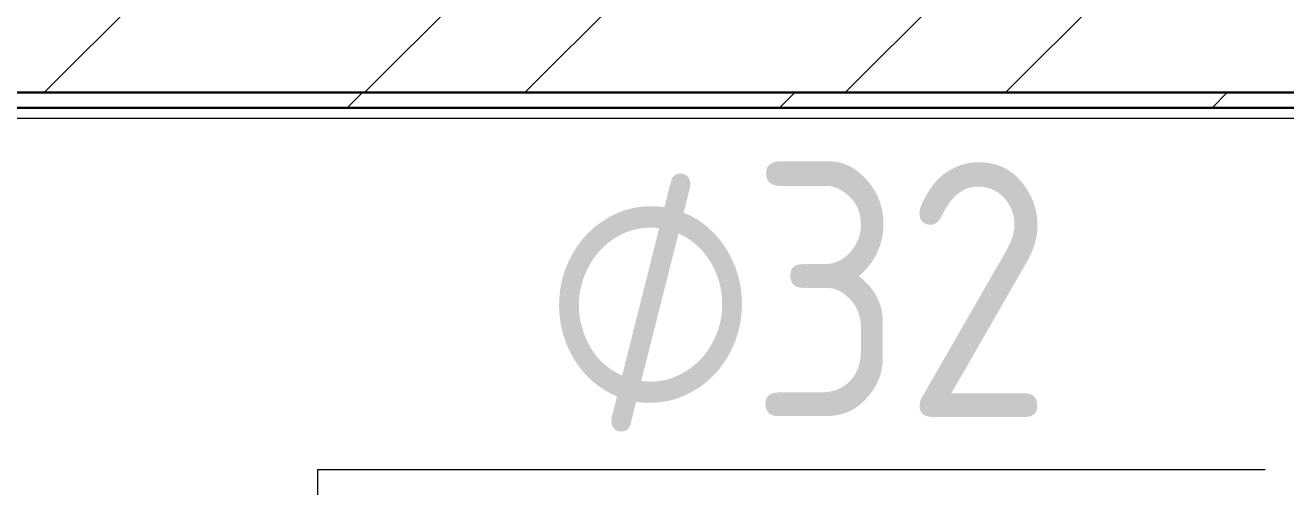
# Model space of a CAD drawing. Header units: millimetres. Extents: x -88595 to 880822, y -1054509 to -148035.
# Drawn here: x 187504 to 188741, y -271934 to -271481 of the extents above; entities that cross this region are included whole.
import ezdxf

# ---------------------------------------------------------------- set-up
doc = ezdxf.new("R2010")
doc.units = ezdxf.units.MM
doc.linetypes.add('$3$ADSK_Осевая', pattern=[14, 10, -2, 0, -2])
for name, color, linetype, lineweight in [('Марки', 7, 'Continuous', 20), ('Оборудование', 7, 'Continuous', 18), ('Ограждение', 7, 'Continuous', 9), ('Стены наружные', 7, 'Continuous', 18), ('Трубопроводы', 7, 'Continuous', 18)]:
    doc.layers.add(name, color=color, linetype=linetype, lineweight=lineweight)
doc.styles.add('$0$GOST Common_10', font='GOST_Common.ttf', dxfattribs={"width": 0.9, "height": 250})
doc.styles.add('$1$GOST Common', font='GOST_Common.ttf', dxfattribs={"width": 0.9, "height": 250})

# ---------------------------------------------------------------- blocks, each defined once
blk = doc.blocks.new('$0$ADSK_M_Трубы - Диаметр_8-160846-В_Координация_1 этаж ОВ3')
at = {"layer": 'Марки'}
blk.add_line((0, 0), (8, 0), dxfattribs=at)
blk = doc.blocks.new('1 этаж')
at = {"layer": 'Ограждение'}
blk.add_line((222802.7, 656742.6), (225372.7, 656742.6), dxfattribs=at)
at = {"layer": 'Стены наружные', "linetype": 'Continuous', "lineweight": 9}
for p, q in [((223652.3, 656767.6), (223772.3, 656887.6)), ((223966.6, 656767.6), (224086.6, 656887.6)), ((224123.8, 656767.6), (224243.8, 656887.6)), ((224438.1, 656767.6), (224558.1, 656887.6)), ((224595.3, 656767.6), (224715.3, 656887.6)), ((223949.5, 656752.6), (223964.5, 656767.6)), ((224373.8, 656752.6), (224388.8, 656767.6)), ((224798, 656752.6), (224813, 656767.6))]:
    blk.add_line(p, q, dxfattribs=at)
at = {"layer": 'Стены наружные', "lineweight": 30}
for p, q in [((222777.7, 656767.6), (225397.7, 656767.6)), ((222792.7, 656752.6), (225382.7, 656752.6))]:
    blk.add_line(p, q, dxfattribs=at)

msp = doc.modelspace()

# ---------------------------------------------------------------- linework, layer by layer
at = {"layer": 'Марки'}
for p, q in [((187791.2, -271916.7), (187920.5, -271916.7)), ((187791.2, -272200.4), (187791.2, -271916.7))]:
    msp.add_line(p, q, dxfattribs=at)
at = {"layer": 'Трубопроводы', "color": 24, "linetype": '$3$ADSK_Осевая', "true_color": 0xa52900}
msp.add_open_spline([(187774.2, -271341.6), (187774.2, -271705.1), (187790.4, -271025.4), (187426.9, -271025.4)], degree=3, dxfattribs=at)

# ---------------------------------------------------------------- block references
at = {"layer": 'Марки', "xscale": 99.99999999999993, "yscale": 99.99999999999993, "zscale": 99.99999999999993}
msp.add_blockref('$0$ADSK_M_Трубы - Диаметр_8-160846-В_Координация_1 этаж ОВ3', (187920.5, -271916.7), dxfattribs=at)
at = {"layer": 'Оборудование', "color": 5, "true_color": 0x0000ff}
msp.add_blockref('1 этаж', (-36129.5, -928314.5), dxfattribs=at)

# ---------------------------------------------------------------- texts
at = {"layer": 'Марки', "lineweight": 9, "char_height": 250, "attachment_point": 1}
for s, insert, width, style in [('32', (188215.1, -271615.1), 389.62, '$1$GOST Common'), ('\\fGOST Common|b0|i0|c254|p34|;\\W.9;⌀', (188012.7, -271615.1), 245.316, '$0$GOST Common_10')]:
    msp.add_mtext(s, dxfattribs=dict(at, insert=insert, width=width, style=style))

doc.saveas('drawing.dxf')
